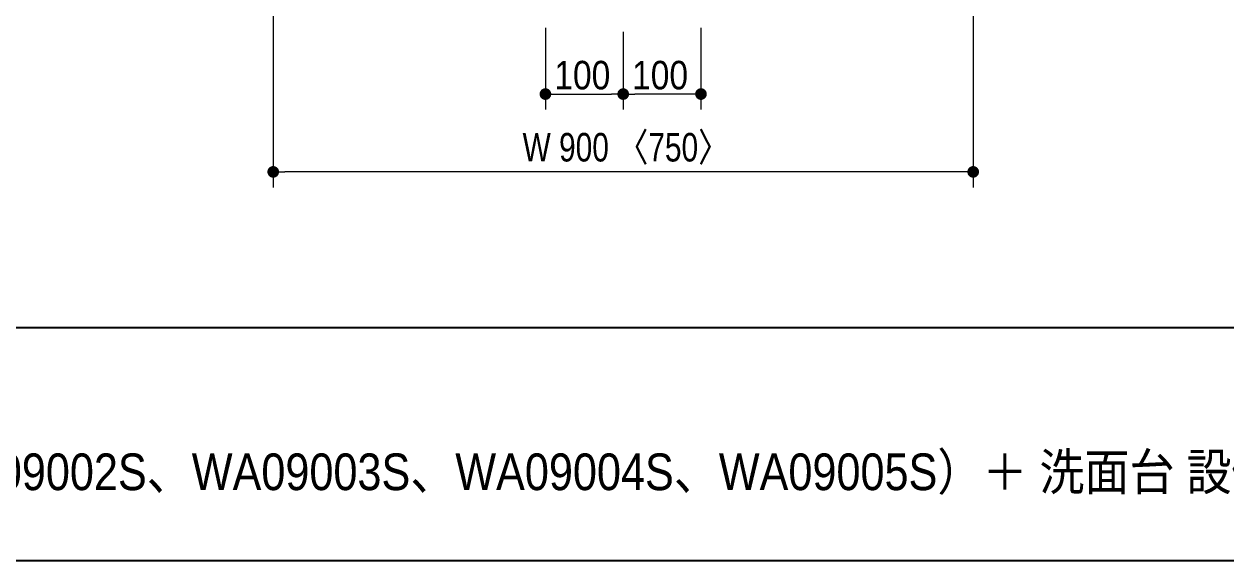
# Model space of a CAD drawing. Units: millimetres, scale not verified. Extents: x -6062 to 6062, y -3045 to 3045.
# Drawn here: x -2938 to -1392, y -2770 to -2080 of the extents above; entities that cross this region are included whole.
import ezdxf
from ezdxf.enums import TextEntityAlignment as Align

# ---------------------------------------------------------------- set-up
doc = ezdxf.new("R2010")
doc.units = ezdxf.units.MM
doc.header["$LTSCALE"] = 20
doc.header["$PDMODE"] = 32
doc.header["$PDSIZE"] = 10
for name, color, linetype, lineweight in [('0-2_1図面枠', 7, 'Continuous', 20), ('0-3_2寸法-1', 7, 'Continuous', 15), ('0-4_0', 7, 'Continuous', 25)]:
    doc.layers.add(name, color=color, linetype=linetype, lineweight=lineweight)
doc.layers.add('0-5_Defpoints', color=7, linetype='Continuous')
doc.styles.add('ＭＳ Ｐゴシック', font='')
doc.styles.get('ＭＳ Ｐゴシック').set_extended_font_data('MS PGothic')

# ---------------------------------------------------------------- blocks, each defined once
blk = doc.blocks.new('グループ-12')
at = {"layer": '0-2_1図面枠', "lineweight": 35}
blk.add_line((-80000, -49400), (80000, -49400), dxfattribs=at)
blk.add_lwpolyline([(-80000, 55400), (80000, 55400), (80000, -55400), (-80000, -55400)], close=True, dxfattribs=at)
blk = doc.blocks.new('図面枠')
at = {"layer": '0-2_1図面枠'}
blk.add_blockref('グループ-12', (0, 0), dxfattribs=at)
blk = doc.blocks.new('_Dot')
at = {"layer": '0-4_0'}
blk.add_line((-10, 0), (-20, 0), dxfattribs=at)
for points in [[(0, 0), (-10, 0), (-9.92, 1.25)], [(0, 0), (-9.92, -1.25), (-10, 0)], [(0, 0), (-9.92, 1.25), (-9.69, 2.49)], [(0, 0), (-9.69, -2.49), (-9.92, -1.25)], [(0, 0), (-9.69, 2.49), (-9.3, 3.68)], [(0, 0), (-9.3, -3.68), (-9.69, -2.49)], [(0, 0), (-9.3, 3.68), (-8.76, 4.82)], [(0, 0), (-8.76, -4.82), (-9.3, -3.68)], [(0, 0), (-8.76, 4.82), (-8.09, 5.88)], [(0, 0), (-8.09, -5.88), (-8.76, -4.82)], [(0, 0), (-8.09, 5.88), (-7.29, 6.85)], [(0, 0), (-7.29, -6.85), (-8.09, -5.88)], [(0, 0), (-7.29, 6.85), (-6.37, 7.71)], [(0, 0), (-6.37, -7.71), (-7.29, -6.85)], [(0, 0), (-6.37, 7.71), (-5.36, 8.44)], [(0, 0), (-5.36, -8.44), (-6.37, -7.71)], [(0, 0), (-5.36, 8.44), (-4.26, 9.05)], [(0, 0), (-4.26, -9.05), (-5.36, -8.44)], [(0, 0), (-4.26, 9.05), (-3.09, 9.51)], [(0, 0), (-3.09, -9.51), (-4.26, -9.05)], [(0, 0), (-3.09, 9.51), (-1.87, 9.82)], [(0, 0), (-1.87, -9.82), (-3.09, -9.51)], [(0, 0), (-1.87, 9.82), (-0.63, 9.98)], [(0, 0), (-0.63, -9.98), (-1.87, -9.82)], [(0, 0), (-0.63, 9.98), (0.63, 9.98)], [(0, 0), (0.63, -9.98), (-0.63, -9.98)], [(0, 0), (0.63, 9.98), (1.87, 9.82)], [(0, 0), (1.87, 9.82), (3.09, 9.51)], [(0, 0), (3.09, 9.51), (4.26, 9.05)], [(0, 0), (4.26, 9.05), (5.36, 8.44)], [(0, 0), (5.36, 8.44), (6.37, 7.71)], [(0, 0), (6.37, 7.71), (7.29, 6.85)], [(0, 0), (7.29, 6.85), (8.09, 5.88)], [(0, 0), (8.09, 5.88), (8.76, 4.82)], [(0, 0), (8.76, 4.82), (9.3, 3.68)], [(0, 0), (9.3, 3.68), (9.69, 2.49)], [(0, 0), (9.69, 2.49), (9.92, 1.25)], [(0, 0), (9.92, 1.25), (10, 0)], [(0, 0), (1.87, -9.82), (0.63, -9.98)], [(0, 0), (3.09, -9.51), (1.87, -9.82)], [(0, 0), (4.26, -9.05), (3.09, -9.51)], [(0, 0), (5.36, -8.44), (4.26, -9.05)], [(0, 0), (6.37, -7.71), (5.36, -8.44)], [(0, 0), (7.29, -6.85), (6.37, -7.71)], [(0, 0), (8.09, -5.88), (7.29, -6.85)], [(0, 0), (8.76, -4.82), (8.09, -5.88)], [(0, 0), (9.3, -3.68), (8.76, -4.82)], [(0, 0), (9.69, -2.49), (9.3, -3.68)], [(0, 0), (9.92, -1.25), (9.69, -2.49)], [(0, 0), (10, 0), (9.92, -1.25)]]:
    blk.add_solid(points, dxfattribs=at)

msp = doc.modelspace()

# ---------------------------------------------------------------- linework, layer by layer
at = {"layer": '0-3_2寸法-1'}
for p, q in [((-2617.5, -1885), (-2617.5, -2290)), ((-1717.5, -1885), (-1717.5, -2290)), ((-2267.5, -2085), (-2267.5, -2190)), ((-2067.5, -2085), (-2067.5, -2190)), ((-2167.5, -2090), (-2167.5, -2190)), ((-2167.5, -2090), (-2167.5, -2190)), ((-2252.49, -2170), (-2182.51, -2170)), ((-2082.51, -2170), (-2152.49, -2170)), ((-1732.51, -2270), (-2602.49, -2270))]:
    msp.add_line(p, q, dxfattribs=at)
at = {"layer": '0-5_Defpoints'}
for p in [(-2167.5, -2170), (-2167.5, -2170), (-2617.5, -2270)]:
    msp.add_point(p, dxfattribs=at)

# ---------------------------------------------------------------- block references
at = {"layer": '0-2_1図面枠', "xscale": 0.05, "yscale": 0.05}
msp.add_blockref('図面枠', (-1787.5, 0), dxfattribs=at)
at = {"layer": '0-3_2寸法-1', "xscale": 0.7503418, "yscale": 0.7503418, "rotation": 180}
for p in [(-2267.5, -2170), (-2167.5, -2170), (-2617.5, -2270)]:
    msp.add_blockref('_Dot', p, dxfattribs=at)
at = {"layer": '0-3_2寸法-1', "xscale": 0.7503418, "yscale": 0.7503418}
for p in [(-2167.5, -2170), (-2067.5, -2170), (-1717.5, -2270)]:
    msp.add_blockref('_Dot', p, dxfattribs=at)

# ---------------------------------------------------------------- texts
at = {"layer": '0-2_1図面枠', "style": 'ＭＳ Ｐゴシック', "width": 0.9}
msp.add_text('スキニブル600（WA09001S、WA09002S、WA09003S、WA09004S、WA09005S）＋ 洗面台 設備図面1', height=47.17, dxfattribs=at).set_placement((-3839.98, -2693.18), align=Align.BOTTOM_LEFT)
at = {"layer": '0-3_2寸法-1', "style": 'ＭＳ Ｐゴシック'}
for s, height, width, p in [('100', 36.66, 0.9, (-2256.11, -2174.96)), ('100', 36.66, 0.9, (-2156.11, -2174.96)), ('W 900 〈750〉', 36.69, 0.8, (-2296.89, -2267.65))]:
    msp.add_text(s, height=height, dxfattribs=dict(at, width=width)).set_placement(p, align=Align.BOTTOM_LEFT)

doc.saveas('drawing.dxf')
